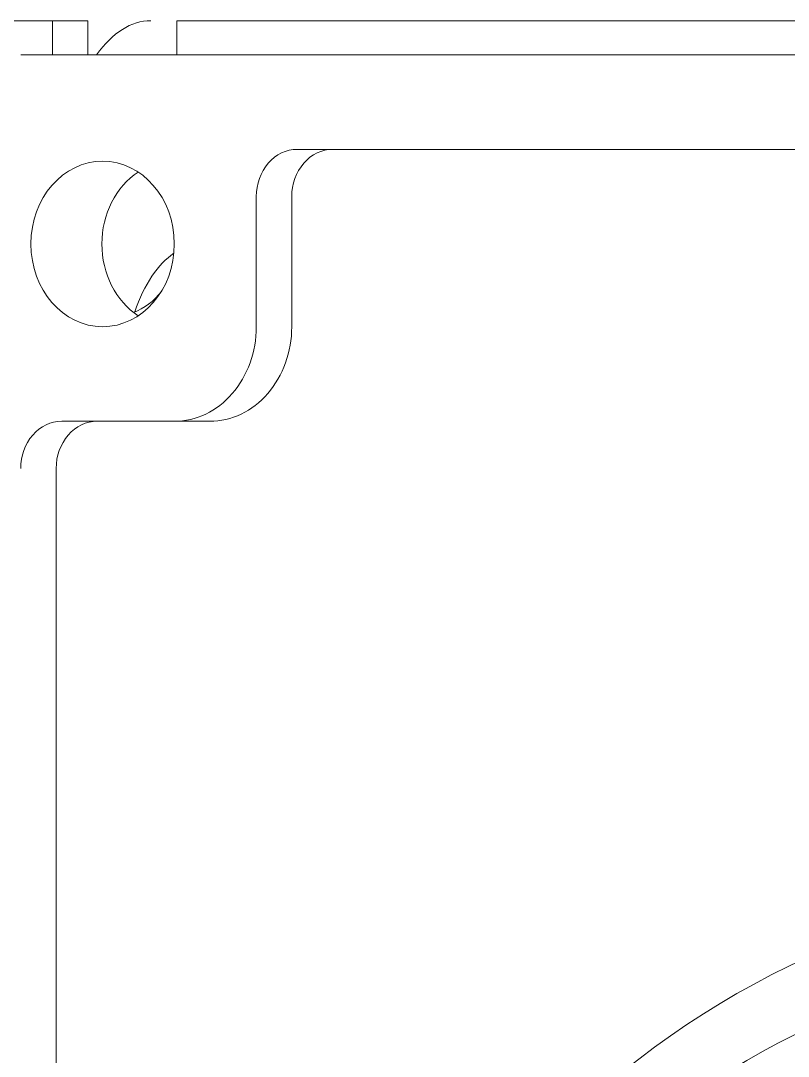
# Model space of a CAD drawing. Header units: inches. Extents: x 12 to 318, y 5 to 204.
# Drawn here: x 227.781 to 229.809, y 85.187 to 87.924 of the extents above; entities that cross this region are included whole.
import ezdxf

# ---------------------------------------------------------------- set-up
doc = ezdxf.new("R2010")
doc.units = ezdxf.units.IN
doc.header["$LTSCALE"] = 9.5
doc.header["$MEASUREMENT"] = 0
doc.layers.add('Visible', color=7, linetype='Continuous', lineweight=18)

msp = doc.modelspace()

# ---------------------------------------------------------------- linework, layer by layer
at = {"layer": 'Visible'}
for p, q in [((227.864049, 87.924298), (226.579426, 87.924298)), ((227.864049, 87.834298), (227.864049, 87.924298)), ((227.864049, 87.924298), (227.957799, 87.924298)), ((227.957799, 87.924298), (227.957799, 87.834298)), ((228.193139, 87.924298), (228.193139, 87.834298)), ((239.278264, 87.924298), (228.193139, 87.924298)), ((227.780472, 87.834298), (239.471815, 87.834298)), ((228.511181, 87.584263), (238.741106, 87.584263)), ((228.402928, 87.115548), (228.402928, 87.459263)), ((228.496678, 87.459263), (228.496678, 87.115548)), ((227.888756, 86.865548), (228.186422, 86.865548)), ((228.280172, 86.865548), (228.186422, 86.865548)), ((227.874252, 86.740548), (227.874252, 80.928048))]:
    msp.add_line(p, q, dxfattribs=at)
for centre, major_axis, ratio, start_param, end_param in [((228.124103, 87.424298), (0, 0.5), 0.5, 0, 0.60938531), ((228.511181, 87.459263), (0, 0.125), 0.8660254, 0, 1.57079633), ((228.604931, 87.459263), (0, 0.125), 0.8660254, 0, 1.57079633), ((228.184478, 87.334298), (0, -0.21875), 0.8660254, 3.65927979, 5.76549818), ((228.249103, 86.924298), (0, 0.406), 0.5, 0.3201533, 0.9677981), ((228.028594, 87.334298), (0, -0.19), 0.8660254, 0.30666167, 0.84964799), ((228.186422, 87.115548), (0, -0.25), 0.8660254, 0, 1.57079633), ((228.280172, 87.115548), (0, -0.25), 0.8660254, 0, 1.57079633), ((227.888756, 86.740548), (0, 0.125), 0.8660254, 0, 1.57079633), ((227.982506, 86.740548), (0, 0.125), 0.8660254, 0, 1.57079633), ((230.726215, 82.834263), (0, 2.625), 0.8660254, 3.1824788, 7.14836042), ((230.757465, 82.834263), (0, 2.8125), 0.8660254, 3.61752935, 8.94884126)]:
    msp.add_ellipse(centre, major_axis=major_axis, ratio=ratio, start_param=start_param, end_param=end_param, dxfattribs=at)
msp.add_ellipse((227.996978, 87.334298), major_axis=(0, 0.21875), ratio=0.8660254, dxfattribs=at)

doc.saveas('drawing.dxf')
